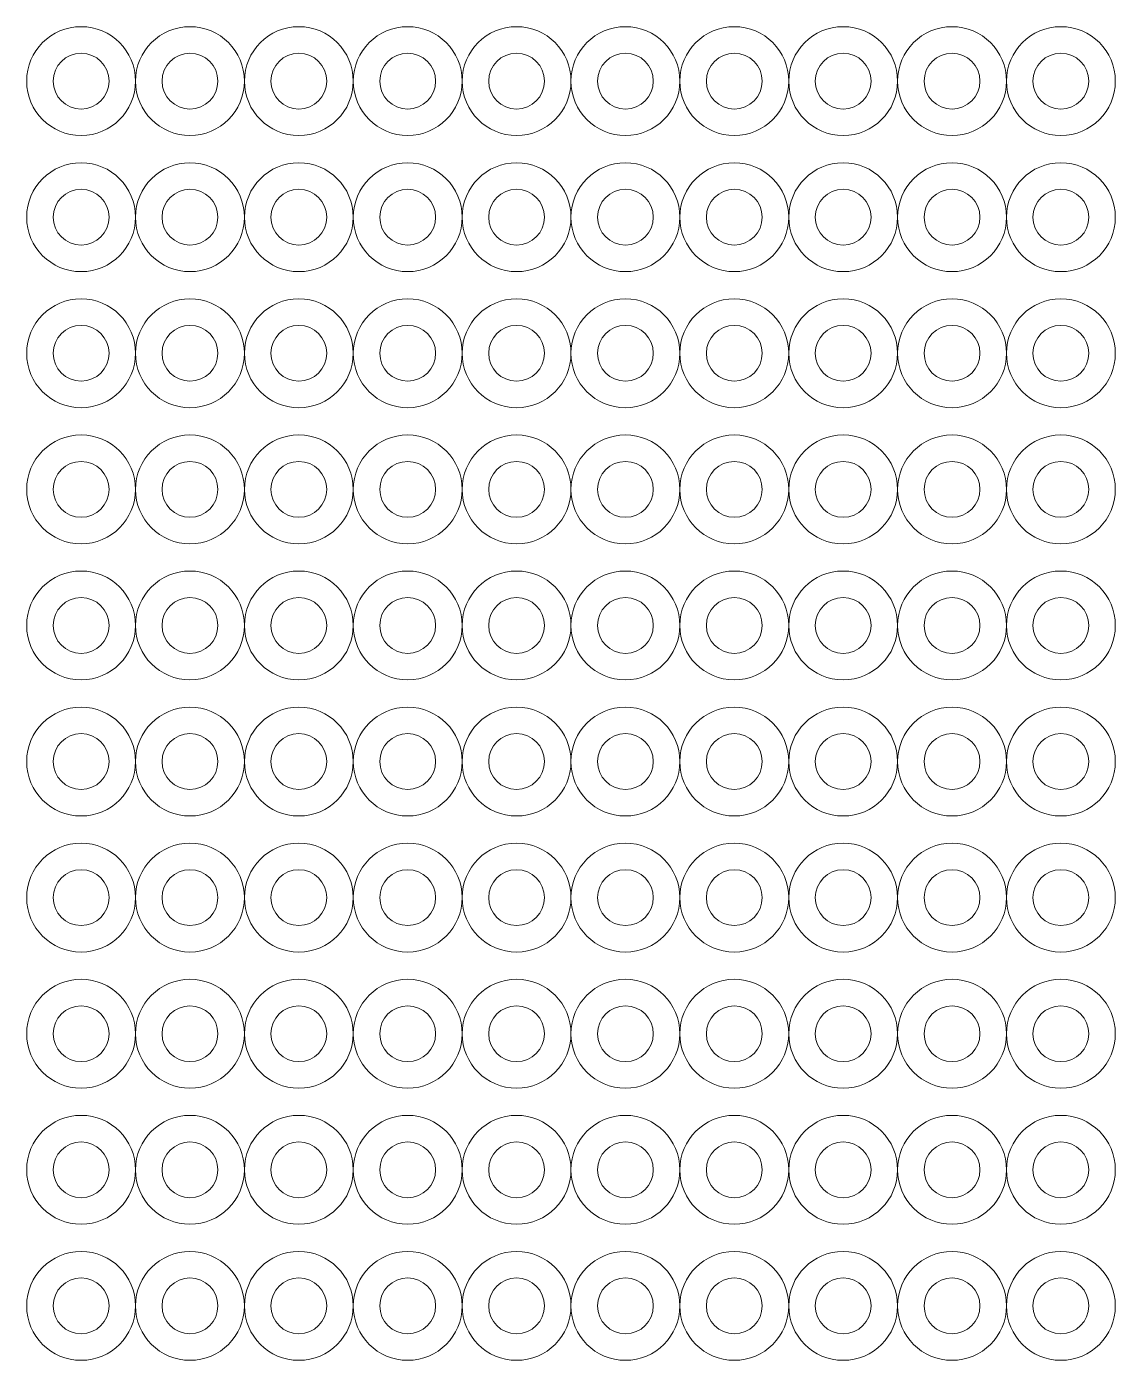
# Model space of a CAD drawing. Header units: millimetres. Extents: x -4 to 76, y -4 to 94.
import ezdxf

# ---------------------------------------------------------------- set-up
doc = ezdxf.new("R2010")
doc.units = ezdxf.units.MM
doc.layers.get('0').update_dxf_attribs({"linetype": 'CONTINUOUS', "lineweight": 0})
doc.layers.add('Spacers-4.1x8mm', color=1, linetype='CONTINUOUS', lineweight=0)

# ---------------------------------------------------------------- blocks, each defined once
blk = doc.blocks.new('4_1x8mm-0')
at = {"layer": 'Spacers-4.1x8mm'}
for centre, radius in [((0, 0), 4), ((8, 0), 4), ((16, 0), 4), ((24, 0), 4), ((32, 0), 4), ((0, 0), 2.05), ((8, 0), 2.05), ((16, 0), 2.05), ((24, 0), 2.05), ((32, 0), 2.05)]:
    blk.add_circle(centre, radius, dxfattribs=at)
blk = doc.blocks.new('4_1x8mm-1')
at = {"layer": 'Spacers-4.1x8mm'}
for centre, radius in [((0, 0), 4), ((8, 0), 4), ((16, 0), 4), ((24, 0), 4), ((32, 0), 4), ((0, 0), 2.05), ((8, 0), 2.05), ((16, 0), 2.05), ((24, 0), 2.05), ((32, 0), 2.05)]:
    blk.add_circle(centre, radius, dxfattribs=at)
blk = doc.blocks.new('4_1x8mm-2')
at = {"layer": 'Spacers-4.1x8mm'}
for centre, radius in [((0, 0), 4), ((8, 0), 4), ((16, 0), 4), ((24, 0), 4), ((32, 0), 4), ((0, 0), 2.05), ((8, 0), 2.05), ((16, 0), 2.05), ((24, 0), 2.05), ((32, 0), 2.05)]:
    blk.add_circle(centre, radius, dxfattribs=at)
blk = doc.blocks.new('4_1x8mm-3')
at = {"layer": 'Spacers-4.1x8mm'}
for centre, radius in [((0, 0), 4), ((8, 0), 4), ((16, 0), 4), ((24, 0), 4), ((32, 0), 4), ((0, 0), 2.05), ((8, 0), 2.05), ((16, 0), 2.05), ((24, 0), 2.05), ((32, 0), 2.05)]:
    blk.add_circle(centre, radius, dxfattribs=at)
blk = doc.blocks.new('4_1x8mm-4')
at = {"layer": 'Spacers-4.1x8mm'}
for centre, radius in [((0, 0), 4), ((8, 0), 4), ((16, 0), 4), ((24, 0), 4), ((32, 0), 4), ((0, 0), 2.05), ((8, 0), 2.05), ((16, 0), 2.05), ((24, 0), 2.05), ((32, 0), 2.05)]:
    blk.add_circle(centre, radius, dxfattribs=at)
blk = doc.blocks.new('4_1x8mm-5')
at = {"layer": 'Spacers-4.1x8mm'}
for centre, radius in [((0, 0), 4), ((8, 0), 4), ((16, 0), 4), ((24, 0), 4), ((32, 0), 4), ((0, 0), 2.05), ((8, 0), 2.05), ((16, 0), 2.05), ((24, 0), 2.05), ((32, 0), 2.05)]:
    blk.add_circle(centre, radius, dxfattribs=at)
blk = doc.blocks.new('4_1x8mm-7')
at = {"layer": 'Spacers-4.1x8mm'}
for centre, radius in [((0, 0), 4), ((8, 0), 4), ((16, 0), 4), ((24, 0), 4), ((32, 0), 4), ((0, 0), 2.05), ((8, 0), 2.05), ((16, 0), 2.05), ((24, 0), 2.05), ((32, 0), 2.05)]:
    blk.add_circle(centre, radius, dxfattribs=at)
blk = doc.blocks.new('4_1x8mm-8')
at = {"layer": 'Spacers-4.1x8mm'}
for centre, radius in [((0, 0), 4), ((8, 0), 4), ((16, 0), 4), ((24, 0), 4), ((32, 0), 4), ((0, 0), 2.05), ((8, 0), 2.05), ((16, 0), 2.05), ((24, 0), 2.05), ((32, 0), 2.05)]:
    blk.add_circle(centre, radius, dxfattribs=at)
blk = doc.blocks.new('4_1x8mm-9')
at = {"layer": 'Spacers-4.1x8mm'}
for centre, radius in [((0, 0), 4), ((8, 0), 4), ((16, 0), 4), ((24, 0), 4), ((32, 0), 4), ((0, 0), 2.05), ((8, 0), 2.05), ((16, 0), 2.05), ((24, 0), 2.05), ((32, 0), 2.05)]:
    blk.add_circle(centre, radius, dxfattribs=at)
blk = doc.blocks.new('4_1x8mm-10')
at = {"layer": 'Spacers-4.1x8mm'}
for centre, radius in [((0, 0), 4), ((8, 0), 4), ((16, 0), 4), ((24, 0), 4), ((32, 0), 4), ((0, 0), 2.05), ((8, 0), 2.05), ((16, 0), 2.05), ((24, 0), 2.05), ((32, 0), 2.05)]:
    blk.add_circle(centre, radius, dxfattribs=at)
blk = doc.blocks.new('4_1x8mm-12')
at = {"layer": 'Spacers-4.1x8mm'}
for centre, radius in [((0, 0), 4), ((8, 0), 4), ((16, 0), 4), ((24, 0), 4), ((32, 0), 4), ((0, 0), 2.05), ((8, 0), 2.05), ((16, 0), 2.05), ((24, 0), 2.05), ((32, 0), 2.05)]:
    blk.add_circle(centre, radius, dxfattribs=at)
blk = doc.blocks.new('4_1x8mm-13')
at = {"layer": 'Spacers-4.1x8mm'}
for centre, radius in [((0, 0), 4), ((8, 0), 4), ((16, 0), 4), ((24, 0), 4), ((32, 0), 4), ((0, 0), 2.05), ((8, 0), 2.05), ((16, 0), 2.05), ((24, 0), 2.05), ((32, 0), 2.05)]:
    blk.add_circle(centre, radius, dxfattribs=at)
blk = doc.blocks.new('4_1x8mm-14')
at = {"layer": 'Spacers-4.1x8mm'}
for centre, radius in [((0, 0), 4), ((8, 0), 4), ((16, 0), 4), ((24, 0), 4), ((32, 0), 4), ((0, 0), 2.05), ((8, 0), 2.05), ((16, 0), 2.05), ((24, 0), 2.05), ((32, 0), 2.05)]:
    blk.add_circle(centre, radius, dxfattribs=at)
blk = doc.blocks.new('4_1x8mm-15')
at = {"layer": 'Spacers-4.1x8mm'}
for centre, radius in [((0, 0), 4), ((8, 0), 4), ((16, 0), 4), ((24, 0), 4), ((32, 0), 4), ((0, 0), 2.05), ((8, 0), 2.05), ((16, 0), 2.05), ((24, 0), 2.05), ((32, 0), 2.05)]:
    blk.add_circle(centre, radius, dxfattribs=at)
blk = doc.blocks.new('4_1x8mm-16')
at = {"layer": 'Spacers-4.1x8mm'}
for centre, radius in [((0, 0), 4), ((8, 0), 4), ((16, 0), 4), ((24, 0), 4), ((32, 0), 4), ((0, 0), 2.05), ((8, 0), 2.05), ((16, 0), 2.05), ((24, 0), 2.05), ((32, 0), 2.05)]:
    blk.add_circle(centre, radius, dxfattribs=at)
blk = doc.blocks.new('4_1x8mm-17')
at = {"layer": 'Spacers-4.1x8mm'}
for centre, radius in [((0, 0), 4), ((8, 0), 4), ((16, 0), 4), ((24, 0), 4), ((32, 0), 4), ((0, 0), 2.05), ((8, 0), 2.05), ((16, 0), 2.05), ((24, 0), 2.05), ((32, 0), 2.05)]:
    blk.add_circle(centre, radius, dxfattribs=at)
blk = doc.blocks.new('4_1x8mm-18')
at = {"layer": 'Spacers-4.1x8mm'}
for centre, radius in [((0, 0), 4), ((8, 0), 4), ((16, 0), 4), ((24, 0), 4), ((32, 0), 4), ((0, 0), 2.05), ((8, 0), 2.05), ((16, 0), 2.05), ((24, 0), 2.05), ((32, 0), 2.05)]:
    blk.add_circle(centre, radius, dxfattribs=at)
blk = doc.blocks.new('4_1x8mm-19')
at = {"layer": 'Spacers-4.1x8mm'}
for centre, radius in [((0, 0), 4), ((8, 0), 4), ((16, 0), 4), ((24, 0), 4), ((32, 0), 4), ((0, 0), 2.05), ((8, 0), 2.05), ((16, 0), 2.05), ((24, 0), 2.05), ((32, 0), 2.05)]:
    blk.add_circle(centre, radius, dxfattribs=at)
blk = doc.blocks.new('4_1x8mm-20')
at = {"layer": 'Spacers-4.1x8mm'}
for centre, radius in [((0, 0), 4), ((8, 0), 4), ((16, 0), 4), ((24, 0), 4), ((32, 0), 4), ((0, 0), 2.05), ((8, 0), 2.05), ((16, 0), 2.05), ((24, 0), 2.05), ((32, 0), 2.05)]:
    blk.add_circle(centre, radius, dxfattribs=at)
blk = doc.blocks.new('4_1x8mm-22')
at = {"layer": 'Spacers-4.1x8mm'}
for centre, radius in [((0, 0), 4), ((8, 0), 4), ((16, 0), 4), ((24, 0), 4), ((32, 0), 4), ((0, 0), 2.05), ((8, 0), 2.05), ((16, 0), 2.05), ((24, 0), 2.05), ((32, 0), 2.05)]:
    blk.add_circle(centre, radius, dxfattribs=at)

msp = doc.modelspace()

# ---------------------------------------------------------------- block references
for name, p in [('4_1x8mm-4', (0, 40)), ('4_1x8mm-3', (0, 30)), ('4_1x8mm-2', (0, 20)), ('4_1x8mm-1', (0, 10)), ('4_1x8mm-0', (0, 0))]:
    msp.add_blockref(name, p)
at = {"layer": 'Spacers-4.1x8mm'}
for name, p in [('4_1x8mm-10', (0, 90)), ('4_1x8mm-22', (40, 90)), ('4_1x8mm-9', (0, 80)), ('4_1x8mm-20', (40, 80)), ('4_1x8mm-8', (0, 70)), ('4_1x8mm-19', (40, 70)), ('4_1x8mm-7', (0, 60)), ('4_1x8mm-18', (40, 60)), ('4_1x8mm-5', (0, 50)), ('4_1x8mm-17', (40, 50)), ('4_1x8mm-16', (40, 40)), ('4_1x8mm-15', (40, 30)), ('4_1x8mm-14', (40, 20)), ('4_1x8mm-13', (40, 10)), ('4_1x8mm-12', (40, 0))]:
    msp.add_blockref(name, p, dxfattribs=at)

doc.saveas('drawing.dxf')
